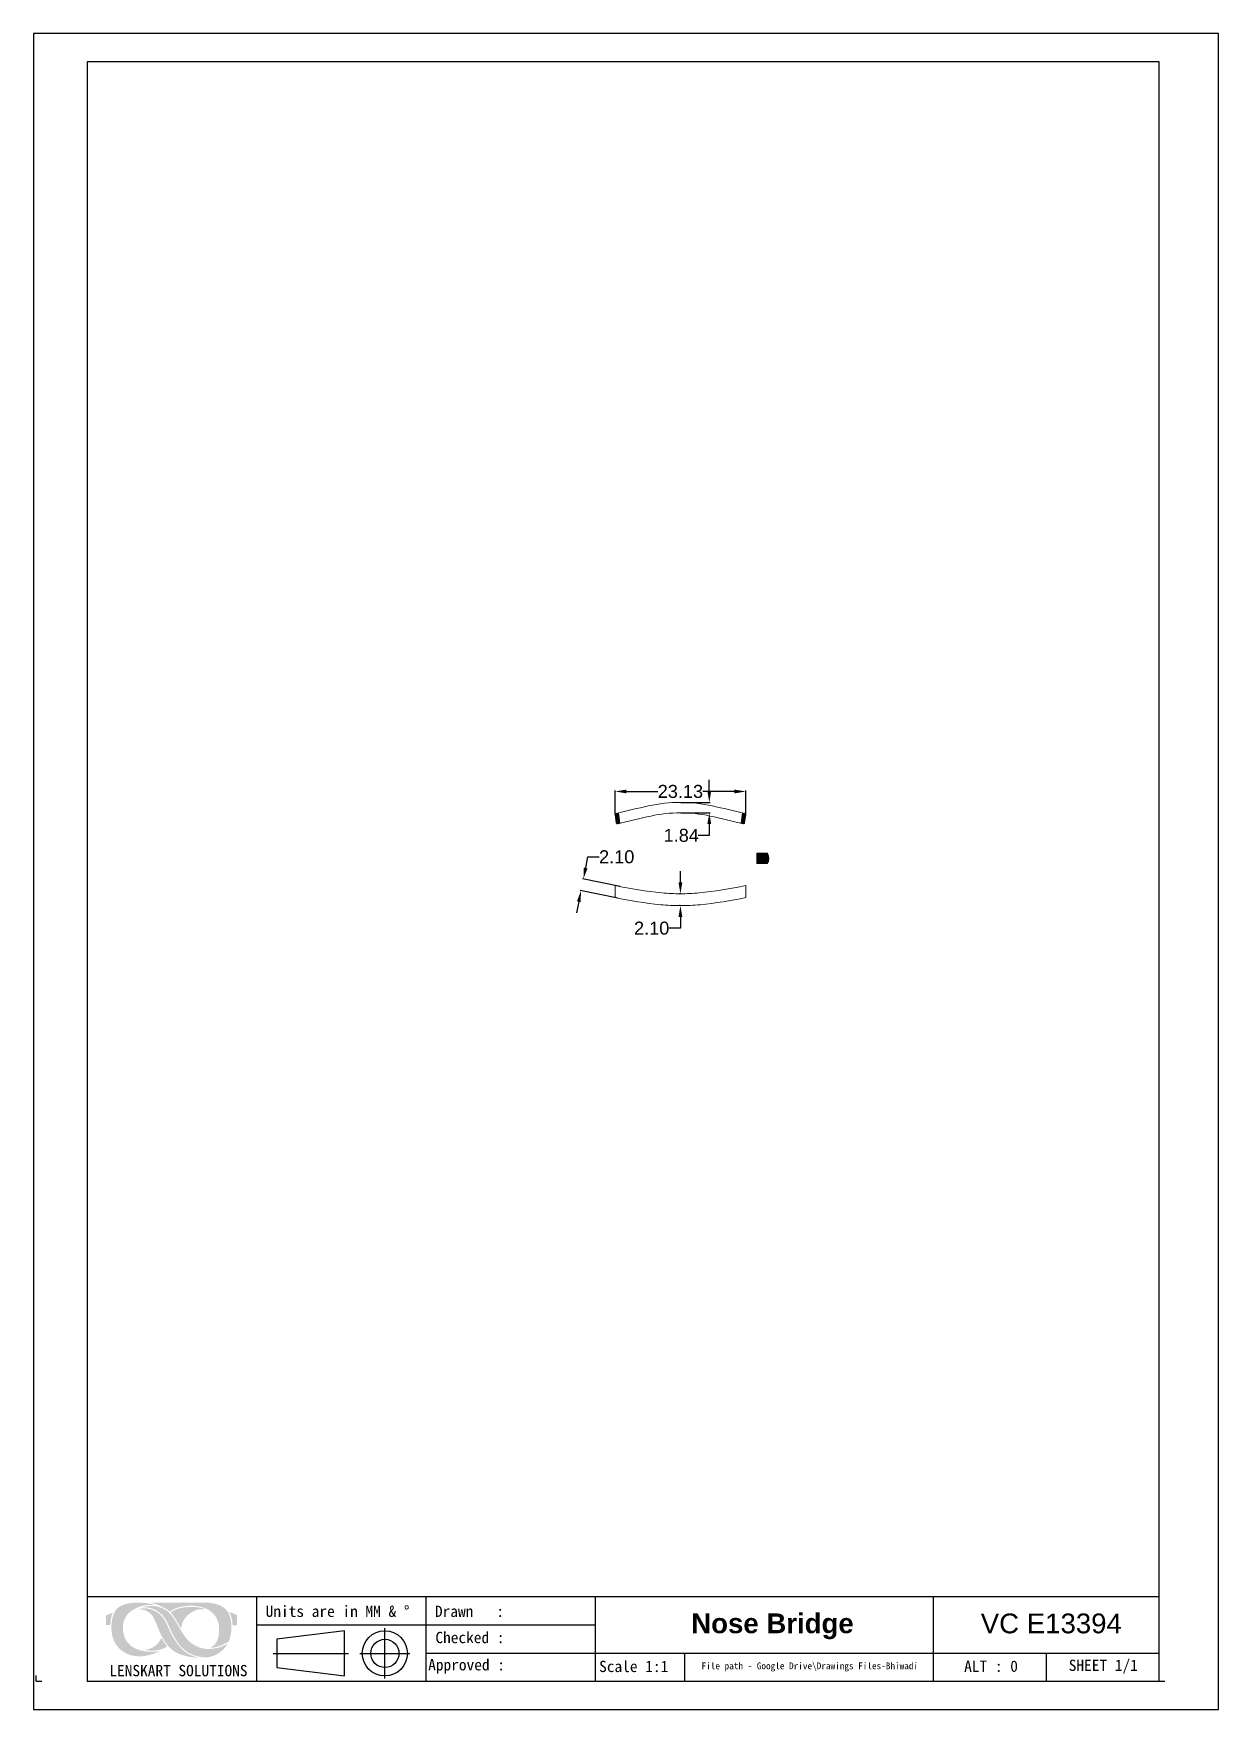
# Model space of a CAD drawing. Header units: millimetres. Extents: x 1686 to 1896, y 1496 to 1793.
import ezdxf

# ---------------------------------------------------------------- set-up
doc = ezdxf.new("R2010")
doc.units = ezdxf.units.MM
doc.layers.add('图框-线条', color=7, linetype='Continuous')
doc.layers.add('绘图层', color=7, linetype='Continuous', lineweight=15)
doc.styles.get("Standard").update_dxf_attribs({"font": 'arial.ttf'})
doc.styles.add('宋体', font='SimSun.ttf')
doc.dimstyles.new('Standard$0', dxfattribs={"dimtxt": 2.3, "dimasz": 2, "dimexe": 1, "dimexo": 1, "dimgap": 1, "dimtad": 0, "dimtih": 1, "dimtoh": 1, "dimdec": 1, "dimzin": 0, "dimdsep": 46, "dimtxsty": 'Standard', "dimcen": 0, "dimclrd": 4, "dimclre": 4, "dimclrt": 4, "dimadec": 1, "dimazin": 0, "dimtfac": 1, "dimtdec": 1, "dimtofl": 0, "dimtmove": 0, "dimatfit": 0, "dimfxl": 1, "dimtolj": 1, "dimtzin": 0, "dimarcsym": 0})

# ---------------------------------------------------------------- blocks, each defined once
blk = doc.blocks.new('rvtb')
at = {"layer": '图框-线条', "lineweight": 0, "ltscale": 0.1}
h = blk.add_hatch(color=252, dxfattribs=at)
edge = h.paths.add_edge_path()
edge.add_spline(control_points=[(1825.61, 1529.73), (1825.61, 1529.73), (1825.61, 1528.02), (1825.61, 1528.02), (1825.61, 1528.02), (1825.61, 1528.02), (1826.32, 1528.02), (1826.32, 1528.02), (1826.32, 1528.02), (1826.38, 1528.42), (1826.38, 1528.77), (1826.46, 1529.17), (1826.46, 1529.17), (1826.53, 1529.52), (1826.64, 1529.87), (1826.76, 1530.17), (1826.76, 1530.17), (1826.76, 1530.17), (1825.61, 1529.73), (1825.61, 1529.73)], knot_values=[0, 0, 0, 0, 0.166667, 0.166667, 0.166667, 0.166677, 0.333333, 0.333333, 0.333333, 0.333343, 0.5, 0.5, 0.5, 0.50001, 0.666667, 0.666667, 0.666667, 0.666677, 1, 1, 1, 1], degree=3, periodic=0)
edge = h.paths.add_edge_path()
edge.add_spline(control_points=[(1848.01, 1527.94), (1848.01, 1527.94), (1848.82, 1527.94), (1848.82, 1527.94), (1848.82, 1527.94), (1848.82, 1527.94), (1848.82, 1529.79), (1848.82, 1529.79), (1848.82, 1529.79), (1848.82, 1529.79), (1847.41, 1530.35), (1847.41, 1530.35), (1847.41, 1530.35), (1847.56, 1529.99), (1847.72, 1529.73), (1847.83, 1529.29), (1847.83, 1529.29), (1847.94, 1528.83), (1847.97, 1528.43), (1848.01, 1527.94)], knot_values=[0, 0, 0, 0, 0.166667, 0.166667, 0.166667, 0.166677, 0.333333, 0.333333, 0.333333, 0.333343, 0.5, 0.5, 0.5, 0.50001, 0.666667, 0.666667, 0.666667, 0.666677, 1, 1, 1, 1], degree=3, periodic=0)
edge = h.paths.add_edge_path(flags=17)
edge.add_spline(control_points=[(1832.53, 1523.6), (1832.66, 1523.49), (1833.49, 1523.48), (1833.63, 1523.47), (1833.63, 1523.47), (1834.51, 1523.45), (1835.83, 1523.66), (1836.41, 1524.22), (1836.41, 1524.22), (1836.35, 1524.3), (1836.32, 1524.33), (1836.27, 1524.4), (1836.27, 1524.4), (1836.27, 1524.4), (1835.4, 1525.69), (1835.4, 1525.69), (1835.4, 1525.69), (1835.19, 1525.43), (1835.09, 1524.93), (1834.29, 1524.32), (1834.29, 1524.32), (1833.82, 1523.95), (1833.26, 1523.7), (1832.53, 1523.6)], knot_values=[0, 0, 0, 0, 0.142857, 0.142857, 0.142857, 0.142867, 0.285714, 0.285714, 0.285714, 0.285724, 0.428571, 0.428571, 0.428571, 0.428581, 0.571429, 0.571429, 0.571429, 0.571439, 0.714286, 0.714286, 0.714286, 0.714296, 1, 1, 1, 1], degree=3, periodic=0)
edge = h.paths.add_edge_path(flags=17)
edge.add_spline(control_points=[(1837.08, 1530.18), (1837.13, 1530.09), (1837.14, 1530.1), (1837.2, 1530.03), (1837.2, 1530.03), (1837.85, 1529.29), (1838.78, 1527.5), (1838.9, 1527.37), (1838.9, 1527.37), (1838.96, 1528.87), (1840.21, 1530.18), (1841.45, 1530.61), (1841.45, 1530.61), (1842.1, 1530.84), (1842.45, 1530.85), (1843.17, 1530.78), (1843.17, 1530.78), (1842.93, 1530.97), (1841.92, 1531.14), (1841.67, 1531.17), (1841.67, 1531.17), (1840.46, 1531.31), (1838.7, 1531.19), (1837.62, 1530.59), (1837.62, 1530.59), (1837.45, 1530.49), (1837.14, 1530.3), (1837.08, 1530.18)], knot_values=[0, 0, 0, 0, 0.125, 0.125, 0.125, 0.12501, 0.25, 0.25, 0.25, 0.25001, 0.375, 0.375, 0.375, 0.37501, 0.5, 0.5, 0.5, 0.50001, 0.625, 0.625, 0.625, 0.62501, 0.75, 0.75, 0.75, 0.75001, 1, 1, 1, 1], degree=3, periodic=0)
edge = h.paths.add_edge_path()
edge.add_spline(control_points=[(1836.5, 1527.82), (1836.09, 1528.74), (1835.97, 1529), (1835.33, 1529.68), (1835.33, 1529.68), (1834.45, 1530.63), (1833.11, 1531.1), (1831.78, 1530.92), (1831.78, 1530.92), (1831.69, 1530.91), (1831.62, 1530.89), (1831.53, 1530.88), (1831.53, 1530.88), (1831.53, 1530.88), (1831.3, 1530.81), (1831.3, 1530.81), (1831.3, 1530.81), (1832.07, 1530.77), (1832.66, 1530.66), (1833.17, 1530.27), (1833.17, 1530.27), (1833.68, 1529.89), (1833.87, 1529.59), (1834.2, 1528.92), (1834.2, 1528.92), (1834.73, 1527.84), (1835.08, 1526.63), (1835.68, 1525.63), (1835.68, 1525.63), (1836.31, 1524.56), (1836.92, 1523.78), (1837.98, 1523.16), (1837.98, 1523.16), (1838.84, 1522.66), (1840.63, 1522.19), (1841.82, 1522.24), (1841.82, 1522.24), (1841.68, 1522.31), (1841.5, 1522.33), (1841.34, 1522.38), (1841.34, 1522.38), (1839.13, 1523.05), (1837.85, 1524.93), (1836.88, 1526.99), (1836.88, 1526.99), (1836.75, 1527.27), (1836.63, 1527.54), (1836.5, 1527.82)], knot_values=[0, 0, 0, 0, 0.076923, 0.076923, 0.076923, 0.076933, 0.153846, 0.153846, 0.153846, 0.153856, 0.230769, 0.230769, 0.230769, 0.230779, 0.307692, 0.307692, 0.307692, 0.307702, 0.384615, 0.384615, 0.384615, 0.384625, 0.461538, 0.461538, 0.461538, 0.461548, 0.538462, 0.538462, 0.538462, 0.538472, 0.615385, 0.615385, 0.615385, 0.615395, 0.692308, 0.692308, 0.692308, 0.692318, 0.769231, 0.769231, 0.769231, 0.769241, 0.846154, 0.846154, 0.846154, 0.846164, 1, 1, 1, 1], degree=3, periodic=0)
edge = h.paths.add_edge_path()
edge.add_spline(control_points=[(1847.12, 1524.68), (1847.09, 1524.67), (1846.27, 1524.28), (1846.1, 1524.22), (1846.1, 1524.22), (1845.75, 1524.08), (1845.33, 1523.95), (1844.94, 1523.88), (1844.94, 1523.88), (1843.97, 1523.69), (1843.25, 1523.69), (1842.32, 1523.97), (1842.32, 1523.97), (1840.74, 1524.43), (1839.81, 1525.54), (1839.07, 1526.7), (1839.07, 1526.7), (1837.74, 1528.75), (1837.21, 1530.74), (1834.66, 1531.28), (1834.66, 1531.28), (1834.23, 1531.38), (1833.72, 1531.41), (1833.26, 1531.38), (1833.26, 1531.38), (1832.96, 1531.35), (1832.24, 1531.28), (1832.02, 1531.15), (1832.02, 1531.15), (1833.14, 1531.17), (1834.02, 1530.96), (1834.82, 1530.39), (1834.82, 1530.39), (1836.47, 1529.2), (1836.52, 1527.96), (1837.39, 1526.42), (1837.39, 1526.42), (1837.8, 1525.68), (1838.1, 1525.1), (1838.67, 1524.43), (1838.67, 1524.43), (1839.86, 1523.04), (1841.12, 1522.43), (1843.06, 1522.28), (1843.06, 1522.28), (1844, 1522.22), (1844.94, 1522.63), (1845.56, 1523.02), (1845.56, 1523.02), (1845.99, 1523.29), (1846.33, 1523.62), (1846.65, 1523.99), (1846.65, 1523.99), (1846.81, 1524.18), (1846.99, 1524.47), (1847.12, 1524.68)], knot_values=[0, 0, 0, 0, 0.066667, 0.066667, 0.066667, 0.066677, 0.133333, 0.133333, 0.133333, 0.133343, 0.2, 0.2, 0.2, 0.20001, 0.266667, 0.266667, 0.266667, 0.266677, 0.333333, 0.333333, 0.333333, 0.333343, 0.4, 0.4, 0.4, 0.40001, 0.466667, 0.466667, 0.466667, 0.466677, 0.533333, 0.533333, 0.533333, 0.533343, 0.6, 0.6, 0.6, 0.60001, 0.666667, 0.666667, 0.666667, 0.666677, 0.733333, 0.733333, 0.733333, 0.733343, 0.8, 0.8, 0.8, 0.80001, 0.866667, 0.866667, 0.866667, 0.866677, 1, 1, 1, 1], degree=3, periodic=0)
edge = h.paths.add_edge_path()
edge.add_spline(control_points=[(1836.93, 1530.34), (1837.49, 1530.77), (1837.65, 1530.91), (1838.47, 1531.14), (1838.47, 1531.14), (1840.34, 1531.66), (1842.75, 1531.53), (1844.22, 1530.37), (1844.22, 1530.37), (1845.02, 1529.74), (1845.68, 1528.64), (1845.64, 1527.09), (1845.64, 1527.09), (1845.61, 1525.95), (1845.33, 1524.84), (1844.43, 1524.18), (1844.43, 1524.18), (1844.37, 1524.14), (1844.12, 1523.99), (1844.06, 1523.97), (1844.06, 1523.97), (1844.95, 1523.91), (1846.34, 1524.52), (1847.08, 1524.93), (1847.08, 1524.93), (1847.36, 1525.09), (1847.33, 1525.06), (1847.45, 1525.38), (1847.45, 1525.38), (1847.91, 1526.64), (1847.93, 1528.39), (1847.5, 1529.62), (1847.5, 1529.62), (1847.31, 1530.19), (1847.09, 1530.48), (1846.73, 1530.85), (1846.73, 1530.85), (1845.97, 1531.61), (1844.45, 1531.96), (1843.36, 1531.96), (1843.36, 1531.96), (1840.14, 1531.96), (1836.83, 1532), (1833.62, 1531.96), (1833.62, 1531.96), (1833.86, 1531.86), (1834.27, 1531.77), (1834.54, 1531.67), (1834.54, 1531.67), (1834.81, 1531.57), (1835.99, 1531.01), (1836.23, 1530.87), (1836.23, 1530.87), (1836.55, 1530.68), (1836.87, 1530.37), (1836.93, 1530.34)], knot_values=[0, 0, 0, 0, 0.066667, 0.066667, 0.066667, 0.066677, 0.133333, 0.133333, 0.133333, 0.133343, 0.2, 0.2, 0.2, 0.20001, 0.266667, 0.266667, 0.266667, 0.266677, 0.333333, 0.333333, 0.333333, 0.333343, 0.4, 0.4, 0.4, 0.40001, 0.466667, 0.466667, 0.466667, 0.466677, 0.533333, 0.533333, 0.533333, 0.533343, 0.6, 0.6, 0.6, 0.60001, 0.666667, 0.666667, 0.666667, 0.666677, 0.733333, 0.733333, 0.733333, 0.733343, 0.8, 0.8, 0.8, 0.80001, 0.866667, 0.866667, 0.866667, 0.866677, 1, 1, 1, 1], degree=3, periodic=0)
edge = h.paths.add_edge_path()
edge.add_spline(control_points=[(1835.15, 1523.38), (1835.01, 1523.39), (1834.74, 1523.33), (1834.58, 1523.31), (1834.58, 1523.31), (1832.01, 1523.08), (1828.97, 1523.75), (1828.61, 1526.9), (1828.61, 1526.9), (1828.44, 1528.36), (1828.89, 1529.69), (1830.07, 1530.5), (1830.07, 1530.5), (1831.24, 1531.3), (1832.42, 1531.62), (1834.15, 1531.57), (1834.15, 1531.57), (1834.15, 1531.57), (1833.45, 1531.76), (1833.45, 1531.76), (1833.45, 1531.76), (1831.92, 1532.09), (1829.64, 1532.1), (1828.29, 1531.43), (1828.29, 1531.43), (1827.52, 1531.05), (1827.1, 1530.49), (1826.81, 1529.54), (1826.81, 1529.54), (1826.31, 1527.91), (1826.45, 1525.42), (1827.67, 1524.14), (1827.67, 1524.14), (1827.83, 1523.97), (1827.9, 1523.86), (1828.09, 1523.71), (1828.09, 1523.71), (1828.28, 1523.56), (1828.31, 1523.5), (1828.55, 1523.33), (1828.55, 1523.33), (1830.13, 1522.22), (1832.18, 1522.28), (1833.98, 1522.89), (1833.98, 1522.89), (1834.2, 1522.96), (1834.4, 1523.04), (1834.59, 1523.12), (1834.59, 1523.12), (1834.71, 1523.17), (1835.08, 1523.37), (1835.15, 1523.38)], knot_values=[0, 0, 0, 0, 0.071429, 0.071429, 0.071429, 0.071439, 0.142857, 0.142857, 0.142857, 0.142867, 0.214286, 0.214286, 0.214286, 0.214296, 0.285714, 0.285714, 0.285714, 0.285724, 0.357143, 0.357143, 0.357143, 0.357153, 0.428571, 0.428571, 0.428571, 0.428581, 0.5, 0.5, 0.5, 0.50001, 0.571429, 0.571429, 0.571429, 0.571439, 0.642857, 0.642857, 0.642857, 0.642867, 0.714286, 0.714286, 0.714286, 0.714296, 0.785714, 0.785714, 0.785714, 0.785724, 0.857143, 0.857143, 0.857143, 0.857153, 1, 1, 1, 1], degree=3, periodic=0)
for p, q in [((1822.25, 1533.04), (2012.25, 1533.04)), ((1852.25, 1533.04), (1852.25, 1518.04)), ((1882.25, 1533.04), (1882.25, 1518.04)), ((1912.25, 1533.04), (1912.25, 1518.04)), ((1972.25, 1518.04), (1972.25, 1533.04)), ((1852.25, 1528.04), (1912.25, 1528.04)), ((1875, 1518.53), (1875, 1527.42)), ((1855.19, 1522.98), (1868.58, 1522.98)), ((1870.56, 1522.98), (1879.44, 1522.98)), ((1882.25, 1523.04), (2012.25, 1523.04)), ((1928.09, 1523.02), (1928.09, 1518.02)), ((1992.25, 1518.04), (1992.25, 1523.04)), ((1813.22, 1518.04), (1813.22, 1519.04)), ((1813.22, 1518.04), (1814.22, 1518.04)), ((1822.25, 1518.04), (2013.22, 1518.04))]:
    blk.add_line(p, q)
for points in [[(1812.74, 1513.04), (2022.74, 1513.04), (2022.74, 1810.04), (1812.74, 1810.04)], [(1855.85, 1520.48), (1867.85, 1518.98), (1867.85, 1526.98), (1855.85, 1525.48)]]:
    blk.add_lwpolyline(points, close=True)
blk.add_lwpolyline([(2012.25, 1518.04), (2012.25, 1805.04), (1822.25, 1805.04), (1822.25, 1518.04)])
for radius in [4, 2.5]:
    blk.add_circle((1875, 1522.98), radius)
at = {"layer": '绘图层', "color": 7, "linetype": 'ByBlock', "lineweight": 9, "attachment_point": 5, "style": '宋体'}
for s, insert, char_height, width in [('\\pxql;{\\fNSimSun|b0|i0|c0|p49;Units are in MM & %%D}', (1869.15, 1530.42), 2, 30.5443), ('\\pxql;{\\fNSimSun|b0|i0|c0|p49;Drawn   : }', (1899.15, 1530.42), 2, 30.5443), ('\\pxql;{\\fNSimSun|b0|i0|c0|p49;Checked : }', (1895.41, 1525.77), 2, 22.9015), ('{\\fSimSun|b0|i0|c134|p2;LENSKART SOLUTIONS}', (1838.42, 1519.91), 2, 58.9745), ('\\pxql;{\\fNSimSun|b0|i0|c0|p49;Approved :}', (1894.13, 1520.67), 2, 22.9015), ('\\pxql;{\\fNSimSun|b0|i0|c0|p49;Scale 1:1}', (1924.43, 1520.65), 2, 22.9015), ('\\pxql;{\\fNSimSun|b0|i0|c0|p49;File path - Google Drive\\\\Drawings Files-Bhiwadi}', (1976.07, 1520.57), 1.2, 89.89), ('{\\fNSimSun|b0|i0|c0|p49;ALT : 0}', (1982.43, 1520.69), 2, 17.2791), ('{\\fNSimSun|b0|i0|c0|p49;SHEET 1/1}', (2002.32, 1520.62), 2, 17.2791)]:
    blk.add_mtext(s, dxfattribs=dict(at, insert=insert, char_height=char_height, width=width))
blk = doc.blocks.new('*D6')
at = {"color": 0, "lineweight": -2, "transparency": 16777216}
for p, q in [((1788.83, 1655.02), (1788.83, 1659.23)), ((1790.83, 1659.05), (1796.4, 1659.05)), ((1809.96, 1659.05), (1804.38, 1659.05)), ((1811.96, 1655.02), (1811.96, 1659.23))]:
    blk.add_line(p, q, dxfattribs=at)
at = {"color": 0, "transparency": 16777216}
for points in [[(1790.83, 1659.38), (1790.83, 1658.71), (1788.83, 1659.05)], [(1809.96, 1659.38), (1809.96, 1658.71), (1811.96, 1659.05)]]:
    blk.add_solid(points, dxfattribs=at)
at = {"layer": 'Defpoints', "color": 0, "transparency": 16777216}
for p in [(1788.83, 1659.05), (1788.83, 1654.96), (1811.96, 1654.96)]:
    blk.add_point(p, dxfattribs=at)
at = {"color": 0, "lineweight": 9, "transparency": 16777216, "insert": (1800.39, 1659.05), "char_height": 2.3, "attachment_point": 5}
blk.add_mtext('\\A1;23.13', dxfattribs=at)
blk = doc.blocks.new('*D7')
at = {"color": 0, "lineweight": -2, "transparency": 16777216}
for p, q in [((1783.61, 1645.5), (1784.01, 1647.46)), ((1784.01, 1647.46), (1786.01, 1647.46)), ((1789.7, 1642.2), (1783.03, 1643.58)), ((1782.37, 1639.53), (1781.97, 1637.57)), ((1789.28, 1640.14), (1782.6, 1641.52))]:
    blk.add_line(p, q, dxfattribs=at)
at = {"color": 0, "transparency": 16777216}
for points in [[(1783.28, 1645.57), (1783.93, 1645.43), (1783.2, 1643.54)], [(1782.05, 1639.59), (1782.7, 1639.46), (1782.78, 1641.48)]]:
    blk.add_solid(points, dxfattribs=at)
at = {"layer": 'Defpoints', "color": 0, "transparency": 16777216}
for p in [(1783.2, 1643.54), (1789.34, 1640.13), (1789.77, 1642.19)]:
    blk.add_point(p, dxfattribs=at)
at = {"color": 0, "lineweight": 9, "transparency": 16777216, "insert": (1789.1, 1647.46), "char_height": 2.3, "attachment_point": 5}
blk.add_mtext('\\A1;2.10', dxfattribs=at)
blk = doc.blocks.new('*D8')
at = {"color": 0, "lineweight": -2, "transparency": 16777216}
for p, q in [((1800.39, 1642.92), (1800.39, 1644.92)), ((1800.33, 1640.92), (1800.21, 1640.92)), ((1800.33, 1638.82), (1800.21, 1638.82)), ((1800.39, 1636.82), (1800.39, 1634.82)), ((1800.39, 1634.82), (1798.39, 1634.82))]:
    blk.add_line(p, q, dxfattribs=at)
at = {"color": 0, "transparency": 16777216}
for points in [[(1800.06, 1642.92), (1800.73, 1642.92), (1800.39, 1640.92)], [(1800.06, 1636.82), (1800.73, 1636.82), (1800.39, 1638.82)]]:
    blk.add_solid(points, dxfattribs=at)
at = {"layer": 'Defpoints', "color": 0, "transparency": 16777216}
for p in [(1800.39, 1640.92), (1800.39, 1638.82), (1800.39, 1638.82)]:
    blk.add_point(p, dxfattribs=at)
at = {"color": 0, "lineweight": 9, "transparency": 16777216, "insert": (1795.3, 1634.82), "char_height": 2.3, "attachment_point": 5}
blk.add_mtext('\\A1;2.10', dxfattribs=at)
blk = doc.blocks.new('*D9')
at = {"color": 0, "lineweight": -2, "transparency": 16777216}
for p, q in [((1805.51, 1659.1), (1805.51, 1661.1)), ((1800.46, 1657.1), (1805.69, 1657.1)), ((1800.46, 1655.26), (1805.69, 1655.26)), ((1805.51, 1653.26), (1805.51, 1651.26)), ((1805.51, 1651.26), (1803.51, 1651.26))]:
    blk.add_line(p, q, dxfattribs=at)
at = {"color": 0, "transparency": 16777216}
for points in [[(1805.17, 1659.1), (1805.84, 1659.1), (1805.51, 1657.1)], [(1805.17, 1653.26), (1805.84, 1653.26), (1805.51, 1655.26)]]:
    blk.add_solid(points, dxfattribs=at)
at = {"layer": 'Defpoints', "color": 0, "transparency": 16777216}
for p in [(1800.39, 1657.1), (1800.39, 1655.26), (1805.51, 1655.26)]:
    blk.add_point(p, dxfattribs=at)
at = {"color": 0, "lineweight": 9, "transparency": 16777216, "insert": (1800.54, 1651.26), "char_height": 2.3, "attachment_point": 5}
blk.add_mtext('\\A1;1.84', dxfattribs=at)

msp = doc.modelspace()

# ---------------------------------------------------------------- hatches: boundary and pattern name
at = {"lineweight": 9}
h = msp.add_hatch(dxfattribs=at)
h.set_pattern_fill('ANSI31', color=1, scale=0.05, style=0)
h.set_pattern_definition([(45, (804.00429, 918.78732), (-0.112253202, 0.112253202), [])])
h.paths.add_polyline_path([(1789.391, 1655.255, 0.0005083), (1788.981, 1655.154, 0.3840539), (1788.831, 1654.932), (1789.031, 1653.498, 0.4452487), (1789.277, 1653.332, -0.0004621), (1789.647, 1653.423)])
h = msp.add_hatch(dxfattribs=at)
h.set_pattern_fill('ANSI31', color=1, scale=0.05, style=0)
h.set_pattern_definition([(135, (2796.78422, 918.78732), (0.112253202, 0.112253202), [])])
h.paths.add_polyline_path([(1811.397, 1655.255, -0.0005083), (1811.808, 1655.154, -0.3840539), (1811.958, 1654.932), (1811.758, 1653.498, -0.4452487), (1811.511, 1653.332, 0.0004621), (1811.141, 1653.423)])
h = msp.add_hatch(dxfattribs=at)
h.set_pattern_fill('ANSI31', color=1, scale=0.05, style=0)
h.set_pattern_definition([(45, (802.28719, 916.96362), (-0.112253202, 0.112253202), [])])
h.paths.add_polyline_path([(1813.963, 1648.087), (1813.963, 1646.287), (1815.813, 1646.287, 0.2777778), (1815.813, 1648.087)])

# ---------------------------------------------------------------- linework, layer by layer
at = {"color": 0, "lineweight": 9}
for p, q in [((1789.031, 1653.498), (1788.831, 1654.932)), ((1789.647, 1653.423), (1789.391, 1655.255)), ((1811.141, 1653.423), (1811.397, 1655.255)), ((1811.758, 1653.498), (1811.958, 1654.932)), ((1813.963, 1646.287), (1813.963, 1648.087)), ((1813.963, 1648.087), (1815.813, 1648.087)), ((1815.813, 1646.287), (1813.963, 1646.287)), ((1788.829, 1640.237), (1788.829, 1642.386)), ((1811.96, 1640.237), (1811.96, 1642.386))]:
    msp.add_line(p, q, dxfattribs=at)
for centre, radius, start, end in [((1789.029, 1654.96), 0.2, 103.90348, 187.9414), ((1838.974, 1453.195), 208.054, 102.26834, 103.90348), ((1838.974, 1453.195), 206.214, 102.26834, 103.94523), ((1800.394, 1630.607), 26.497, 90, 102.26834), ((1800.394, 1630.607), 24.657, 90, 102.26834), ((1800.394, 1630.607), 26.497, 77.73166, 90), ((1800.394, 1630.607), 24.657, 77.73166, 90), ((1761.815, 1453.195), 206.214, 76.05477, 77.73166), ((1761.815, 1453.195), 208.054, 76.09652, 77.73166), ((1811.76, 1654.96), 0.2, 352.0586, 76.09652), ((1789.229, 1653.526), 0.2, 187.9414, 283.94523), ((1811.56, 1653.526), 0.2, 256.05477, 352.0586), ((1814.318, 1647.187), 1.745, 328.95178, 31.04822), ((1803.729, 1709.831), 69.071, 257.5421, 264.49301), ((1803.729, 1709.831), 71.171, 257.91533, 264.49301), ((1800.394, 1675.243), 34.322, 264.49301, 270), ((1800.394, 1675.243), 34.322, 270, 275.50699), ((1797.06, 1709.831), 69.071, 275.50699, 282.4579), ((1797.06, 1709.831), 71.171, 275.50699, 282.08467), ((1800.394, 1675.243), 36.422, 264.49301, 270), ((1800.394, 1675.243), 36.422, 270, 275.50699)]:
    msp.add_arc(centre, radius, start, end, dxfattribs=at)

# ---------------------------------------------------------------- block references
msp.add_blockref('rvtb', (-126.989, -16.67))

# ---------------------------------------------------------------- texts
at = {"char_height": 3.5, "width": 34.34827, "attachment_point": 5}
for s, insert in [('{\\fArial|b1|i0|c0|p34;Nose Bridge }', (1816.706, 1511.093)), ('VC E13394', (1866.121, 1511.593))]:
    msp.add_mtext(s, dxfattribs=dict(at, insert=insert))

# ---------------------------------------------------------------- dimensions: what is measured, and where the dimension line sits
at = {"color": 3, "lineweight": 9}
dim = msp.add_linear_dim(base=(1788.829, 1659.047), p1=(1811.96, 1654.96), p2=(1788.829, 1654.96), dimstyle='Standard$0', override={"dimasz": 2, "dimexe": 0.18, "dimexo": 0.0625, "dimgap": 0.09, "dimdec": 2, "dimtxsty": 'Standard', "dimcen": 0.09, "dimclrd": 0, "dimclre": 0, "dimclrt": 0, "dimtdec": 2, "dimatfit": 3, "dimfxl": 1.25, "dimarcsym": 0}, dxfattribs=at)
dim.commit()
dim.dimension.update_dxf_attribs({"geometry": '*D6', "text_midpoint": (1800.394, 1659.047)})
for p1, p2, distance, picture, middle in [((1800.394, 1657.103), (1800.394, 1655.263), 5.112, '*D9', (1800.542, 1651.263)), ((1789.341, 1640.13), (1789.766, 1642.186), 6.702, '*D7', (1789.103, 1647.459)), ((1800.394, 1640.92), (1800.394, 1638.82), 0, '*D8', (1795.301, 1634.82))]:
    dim = msp.add_aligned_dim(p1=p1, p2=p2, distance=distance, dimstyle='Standard$0', override={"dimasz": 2, "dimexe": 0.18, "dimexo": 0.0625, "dimgap": 0.09, "dimdec": 2, "dimtxsty": 'Standard', "dimcen": 0.09, "dimclrd": 0, "dimclre": 0, "dimclrt": 0, "dimtdec": 2, "dimatfit": 3, "dimfxl": 1.25, "dimarcsym": 0}, dxfattribs=at)
    dim.commit()
    dim.dimension.update_dxf_attribs({"geometry": picture, "text_midpoint": middle})

doc.saveas('drawing.dxf')
